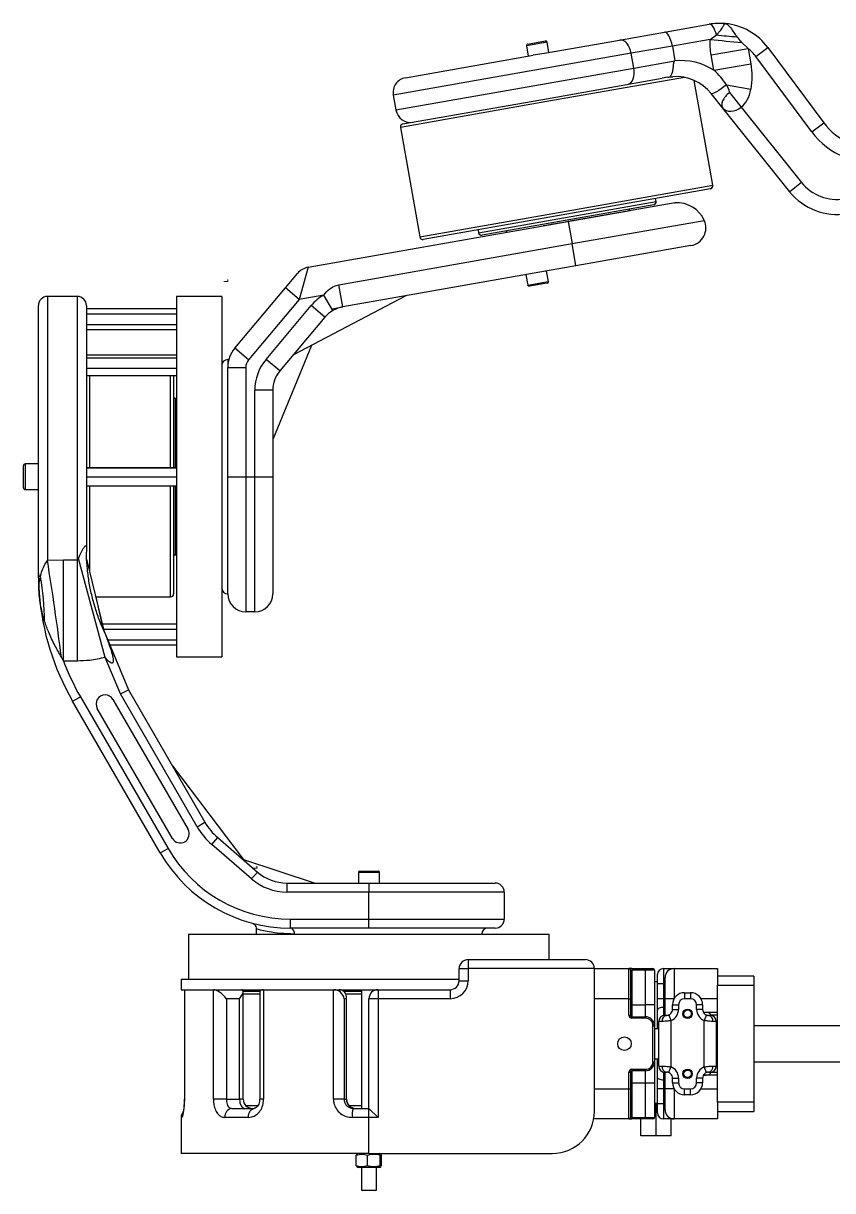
# Model space of a CAD drawing. Header units: millimetres. Extents: x -294 to 2792, y 5 to 1659.
# Drawn here: x 545.8 to 599.6, y 477.3 to 555 of the extents above; entities that cross this region are included whole.
import ezdxf

# ---------------------------------------------------------------- set-up
doc = ezdxf.new("R2010")
doc.units = ezdxf.units.MM
doc.header["$PDSIZE"] = -1
doc.layers.get('0').update_dxf_attribs({"lineweight": 18})

msp = doc.modelspace()

# ---------------------------------------------------------------- linework, layer by layer
at = {"color": 7, "linetype": 'Continuous', "lineweight": 25}
for p, q in [((588.421, 554.453), (591.399, 554.978)), ((585.437, 553.927), (588.421, 554.453)), ((591.463, 553.974), (591.876, 554.27)), ((580.614, 553.787), (579.235, 553.544)), ((579.235, 553.544), (579.357, 552.855)), ((579.316, 553.66), (580.498, 553.868)), ((580.44, 553.046), (585.437, 553.927)), ((580.736, 553.098), (580.614, 553.787)), ((588.945, 553.53), (586.21, 553.048)), ((591.463, 553.974), (588.945, 553.53)), ((588.945, 553.53), (589.118, 552.545)), ((591.532, 552.936), (593.984, 553.368)), ((593.571, 553.768), (593.984, 553.368)), ((593.984, 553.368), (594.165, 552.343)), ((594.503, 552.826), (595.306, 553.422)), ((595.306, 553.422), (599.021, 548.413)), ((586.21, 553.048), (570.372, 550.255)), ((571.183, 551.414), (579.679, 552.912)), ((580.414, 553.041), (579.679, 552.912)), ((586.384, 552.063), (586.21, 553.048)), ((591.712, 551.911), (591.532, 552.936)), ((598.218, 547.817), (594.503, 552.826)), ((570.546, 549.27), (586.384, 552.063)), ((586.384, 552.063), (589.118, 552.545)), ((591.712, 551.911), (594.165, 552.343)), ((580.567, 550.022), (588.269, 551.38)), ((589.757, 551.439), (580.602, 549.825)), ((588.656, 551.448), (588.269, 551.38)), ((588.661, 551.449), (588.669, 551.451)), ((588.669, 551.451), (588.854, 551.483)), ((588.669, 551.451), (588.669, 551.451)), ((588.854, 551.483), (588.974, 551.487)), ((591.637, 544.257), (590.406, 551.234)), ((570.372, 550.255), (570.546, 549.27)), ((592.299, 549.4), (591.527, 550.367)), ((592.54, 550.949), (594.165, 550.66)), ((592.748, 550.44), (593.531, 549.459)), ((580.602, 549.825), (570.852, 548.106)), ((571.015, 548.338), (580.567, 550.022)), ((596.753, 543.823), (592.299, 549.4)), ((593.531, 549.459), (597.534, 544.447)), ((570.852, 548.106), (572.137, 540.818)), ((598.218, 547.817), (599.021, 548.413)), ((581.887, 542.537), (591.637, 544.257)), ((591.474, 544.025), (581.922, 542.34)), ((597.534, 544.447), (596.753, 543.823)), ((587.865, 543.185), (587.831, 543.382)), ((572.137, 540.818), (581.887, 542.537)), ((576.048, 541.102), (587.865, 543.185)), ((587.703, 542.954), (576.279, 540.939)), ((580.349, 541.555), (586.145, 542.577)), ((589.123, 543.09), (582.011, 541.836)), ((586.046, 542.56), (586.127, 542.676)), ((586.147, 542.565), (586.145, 542.577)), ((581.922, 542.34), (572.369, 540.656)), ((582.011, 541.836), (582.269, 540.371)), ((582.269, 540.371), (591.07, 541.923)), ((564.712, 538.798), (580.349, 541.555)), ((576.013, 541.299), (576.048, 541.102)), ((577.855, 541.217), (577.971, 541.136)), ((566.754, 537.635), (582.269, 540.371)), ((582.529, 538.894), (582.269, 540.371)), ((590.186, 540.244), (582.529, 538.894)), ((564.712, 538.798), (564.12, 536.663)), ((582.529, 538.894), (567.014, 536.158)), ((563.201, 537.434), (564.001, 538.388)), ((579.196, 538.306), (579.318, 537.616)), ((579.318, 537.616), (580.686, 537.858)), ((580.696, 537.86), (580.575, 538.549)), ((580.686, 537.858), (580.696, 537.86)), ((559.826, 533.412), (563.201, 537.434)), ((564.12, 536.663), (563.201, 537.434)), ((567.014, 536.158), (566.754, 537.635)), ((580.615, 537.744), (579.434, 537.535)), ((546.758, 518.409), (546.758, 536.254)), ((549.358, 536.854), (547.358, 536.854)), ((547.358, 536.854), (547.358, 519.288)), ((549.358, 519.318), (549.358, 536.854)), ((549.958, 536.254), (549.958, 519.984)), ((558.958, 536.854), (555.958, 536.854)), ((555.958, 536.854), (555.958, 512.854)), ((558.958, 536.854), (558.958, 512.854)), ((564.12, 536.663), (560.745, 532.64)), ((571.221, 536.9), (563.726, 532.967)), ((565.744, 536.949), (564.12, 536.663)), ((566.35, 535.914), (565.744, 536.949)), ((549.958, 536.054), (555.958, 536.054)), ((549.958, 535.692), (555.958, 535.692)), ((561.907, 532.666), (564.91, 536.245)), ((565.829, 535.474), (562.826, 531.894)), ((565.829, 535.474), (564.91, 536.245)), ((566.297, 536.031), (567.014, 536.158)), ((549.958, 534.992), (555.958, 534.992)), ((549.958, 534.654), (555.958, 534.654)), ((560.745, 532.64), (559.826, 533.412)), ((564.928, 533.598), (562.358, 527.337)), ((549.958, 532.958), (555.958, 532.958)), ((549.958, 532.764), (555.958, 532.764)), ((559.424, 532.654), (559.358, 532.654)), ((559.358, 532.654), (559.358, 532.126)), ((562.826, 531.894), (561.907, 532.666)), ((549.958, 532.084), (555.958, 532.084)), ((549.958, 531.599), (555.958, 531.599)), ((550.158, 531.599), (550.158, 525.467)), ((555.558, 525.467), (555.558, 531.599)), ((555.758, 531.599), (555.758, 525.461)), ((559.358, 532.126), (560.558, 532.126)), ((559.358, 524.854), (559.358, 532.126)), ((560.558, 532.126), (560.558, 524.854)), ((555.958, 530.054), (555.858, 530.054)), ((555.858, 530.054), (555.858, 525.467)), ((561.158, 524.854), (561.158, 530.609)), ((562.358, 530.609), (561.158, 530.609)), ((562.358, 530.609), (562.358, 524.854)), ((545.758, 524.129), (545.758, 525.579)), ((546.758, 525.704), (545.883, 525.704)), ((545.883, 525.704), (545.883, 524.004)), ((549.958, 525.467), (555.958, 525.467)), ((549.958, 525.453), (555.958, 525.453)), ((549.958, 524.84), (555.958, 524.84)), ((559.358, 517.054), (559.358, 524.854)), ((559.358, 524.854), (560.558, 524.854)), ((560.558, 524.854), (561.158, 524.854)), ((560.558, 524.854), (560.558, 515.854)), ((561.158, 515.854), (561.158, 524.854)), ((561.158, 524.854), (562.358, 524.854)), ((562.358, 524.854), (562.358, 517.054)), ((545.883, 524.004), (546.758, 524.004)), ((549.958, 524.241), (555.958, 524.241)), ((550.158, 524.241), (550.158, 518.548)), ((555.558, 516.854), (555.558, 524.241)), ((555.758, 524.247), (555.758, 517.054)), ((555.858, 524.241), (555.858, 519.654)), ((549.958, 519.984), (549.958, 519.828)), ((547.358, 519.288), (548.428, 519.318)), ((548.428, 519.318), (549.358, 519.318)), ((548.428, 512.582), (548.428, 519.318)), ((549.358, 512.582), (549.358, 519.318)), ((551.203, 512.828), (549.431, 519.408)), ((549.958, 519.374), (549.958, 519.737)), ((549.958, 519.374), (551.112, 514.605)), ((555.858, 519.654), (555.958, 519.654)), ((546.805, 517.198), (546.758, 518.409)), ((550.568, 516.854), (555.558, 516.854)), ((551.012, 515.054), (550.61, 516.854)), ((561.158, 515.854), (560.558, 515.854)), ((551.112, 514.605), (550.921, 515.064)), ((550.951, 514.991), (552.758, 510.658)), ((551.004, 515.054), (555.958, 515.054)), ((551.088, 514.704), (555.958, 514.704)), ((551.363, 514.004), (555.958, 514.004)), ((551.509, 513.654), (555.958, 513.654)), ((548.428, 512.582), (548.286, 512.849)), ((549.358, 512.582), (548.428, 512.582)), ((552.219, 510.391), (551.203, 512.828)), ((555.958, 512.854), (558.958, 512.854)), ((552.219, 510.391), (552.758, 510.658)), ((552.758, 510.658), (557.844, 501.849)), ((549.036, 509.909), (549.555, 510.209)), ((554.871, 499.802), (549.036, 509.909)), ((549.555, 510.209), (555.391, 500.102)), ((551.716, 510.032), (556.716, 501.371)), ((557.324, 501.549), (552.219, 510.391)), ((555.677, 500.771), (550.677, 509.432)), ((555.681, 505.596), (560.448, 499.302)), ((557.324, 501.549), (557.844, 501.849)), ((558.297, 500.371), (558.689, 500.825)), ((558.689, 500.825), (561.335, 498.534)), ((554.871, 499.802), (555.391, 500.102)), ((560.942, 498.08), (558.297, 500.371)), ((560.404, 499.36), (565.181, 497.802)), ((560.942, 498.08), (561.335, 498.534)), ((568.058, 498.502), (568.058, 497.802)), ((569.458, 498.502), (568.058, 498.502)), ((568.158, 498.602), (569.358, 498.602)), ((569.458, 497.802), (569.458, 498.502)), ((563.299, 497.802), (568.758, 497.802)), ((563.299, 497.802), (563.299, 497.202)), ((568.758, 497.802), (577.158, 497.802)), ((568.758, 497.802), (568.758, 497.202)), ((568.758, 497.202), (563.299, 497.202)), ((568.758, 495.402), (568.758, 497.202)), ((577.758, 497.202), (568.758, 497.202)), ((577.758, 497.202), (577.758, 495.402)), ((563.531, 495.402), (568.758, 495.402)), ((563.531, 494.802), (563.531, 495.402)), ((568.758, 495.402), (577.758, 495.402)), ((568.758, 494.802), (568.758, 495.402)), ((556.758, 494.402), (556.758, 491.402)), ((556.758, 494.402), (568.758, 494.402)), ((561.258, 494.749), (561.258, 494.402)), ((568.758, 494.802), (563.531, 494.802)), ((577.158, 494.802), (568.758, 494.802)), ((568.758, 494.402), (580.758, 494.402)), ((580.758, 492.702), (580.758, 494.402)), ((574.758, 492.102), (575.358, 492.102)), ((574.758, 491.302), (574.758, 492.102)), ((575.358, 492.702), (583.158, 492.702)), ((575.358, 492.702), (575.358, 492.102)), ((575.358, 492.102), (575.358, 491.302)), ((583.758, 492.102), (575.358, 492.102)), ((583.758, 492.102), (586.058, 492.102)), ((583.758, 482.602), (583.758, 492.102)), ((586.058, 490.102), (586.058, 492.102)), ((586.258, 492.102), (586.058, 492.102)), ((586.158, 492.002), (586.158, 490.102)), ((586.158, 492.002), (586.258, 492.002)), ((586.258, 492.102), (586.258, 492.002)), ((586.258, 492.102), (587.158, 492.102)), ((586.258, 492.002), (586.258, 489.702)), ((587.158, 492.002), (586.258, 492.002)), ((587.158, 492.102), (587.158, 492.002)), ((587.158, 492.102), (587.658, 492.102)), ((587.158, 489.702), (587.158, 492.002)), ((587.758, 492.002), (587.158, 492.002)), ((587.758, 492.002), (587.758, 489.702)), ((588.358, 492.102), (588.358, 491.102)), ((588.358, 492.102), (589.058, 492.102)), ((589.058, 492.102), (589.058, 490.102)), ((589.058, 492.102), (591.958, 492.102)), ((591.958, 492.102), (591.958, 491.602)), ((556.258, 491.402), (556.258, 490.702)), ((556.258, 491.402), (559.919, 491.402)), ((559.919, 491.402), (574.758, 491.402)), ((574.758, 491.302), (575.358, 491.302)), ((587.958, 491.222), (587.758, 491.222)), ((587.958, 491.102), (587.958, 491.702)), ((588.458, 490.102), (588.458, 491.502)), ((594.358, 491.602), (591.958, 491.602)), ((591.958, 491.602), (591.958, 491.002)), ((594.358, 491.602), (594.358, 491.002)), ((556.258, 490.702), (559.919, 490.702)), ((556.472, 490.696), (556.472, 483.402)), ((556.483, 490.702), (556.483, 483.402)), ((556.483, 490.702), (558.408, 490.702)), ((558.408, 483.402), (558.408, 490.702)), ((559.919, 490.702), (572.584, 490.702)), ((560.384, 490.602), (561.519, 490.602)), ((560.385, 483.402), (560.385, 490.581)), ((561.485, 490.402), (560.385, 490.402)), ((561.485, 490.463), (561.485, 483.402)), ((561.748, 490.702), (561.748, 483.402)), ((561.748, 490.702), (566.396, 490.702)), ((566.396, 483.402), (566.396, 490.702)), ((567.061, 490.602), (568.258, 490.602)), ((568.258, 490.402), (567.219, 490.402)), ((568.258, 490.702), (568.258, 482.802)), ((569.258, 490.693), (569.258, 490.702)), ((569.358, 490.702), (569.358, 490.102)), ((572.584, 490.702), (574.158, 490.702)), ((574.158, 490.702), (574.158, 490.102)), ((588.358, 491.102), (587.958, 491.102)), ((587.958, 490.102), (587.958, 491.102)), ((588.358, 491.102), (588.358, 490.102)), ((588.458, 491.102), (588.358, 491.102)), ((589.758, 490.502), (590.158, 490.502)), ((589.758, 490.502), (589.758, 490.102)), ((590.158, 490.502), (590.158, 490.102)), ((591.958, 483.202), (591.958, 491.002)), ((591.958, 491.002), (594.358, 491.002)), ((594.358, 491.002), (594.358, 483.202)), ((559.266, 490.102), (559.266, 483.402)), ((560.146, 490.102), (559.266, 490.102)), ((560.146, 483.402), (560.146, 490.102)), ((567.104, 490.102), (567.104, 483.402)), ((567.257, 490.102), (567.104, 490.102)), ((567.257, 483.402), (567.257, 490.102)), ((567.263, 483.402), (567.263, 490.185)), ((568.758, 482.802), (568.758, 490.102)), ((569.358, 490.102), (568.758, 490.102)), ((574.158, 490.102), (569.358, 490.102)), ((569.358, 490.102), (569.358, 482.202)), ((586.058, 490.102), (583.758, 490.102)), ((586.058, 490.102), (586.158, 490.102)), ((586.058, 489.002), (586.058, 490.102)), ((586.158, 490.102), (586.158, 489.002)), ((586.158, 489.702), (586.258, 489.702)), ((586.258, 489.702), (586.258, 488.902)), ((586.258, 489.702), (587.158, 489.702)), ((587.158, 488.902), (587.158, 489.702)), ((587.758, 489.702), (587.158, 489.702)), ((587.758, 489.702), (587.758, 488.302)), ((588.358, 490.102), (587.958, 490.102)), ((587.958, 489.341), (587.958, 490.102)), ((588.358, 490.102), (588.358, 489.52)), ((588.458, 490.102), (588.358, 490.102)), ((589.058, 490.102), (588.458, 490.102)), ((588.458, 488.992), (588.458, 490.102)), ((588.958, 489.392), (588.958, 489.702)), ((588.958, 489.702), (589.358, 489.702)), ((589.058, 490.102), (589.058, 490.089)), ((589.065, 490.102), (589.058, 490.102)), ((589.358, 489.702), (589.358, 489.392)), ((590.158, 490.102), (589.758, 490.102)), ((590.558, 489.392), (590.558, 489.702)), ((590.958, 489.702), (590.558, 489.702)), ((591.958, 490.102), (590.851, 490.102)), ((590.958, 489.702), (590.958, 489.392)), ((591.958, 489.202), (591.958, 490.102)), ((586.058, 489.002), (586.158, 489.002)), ((586.258, 488.802), (586.258, 488.902)), ((586.258, 488.902), (587.158, 488.902)), ((587.158, 488.802), (587.158, 488.902)), ((587.958, 488.102), (587.958, 489.341)), ((588.458, 489.52), (588.358, 489.52)), ((588.358, 489.52), (588.358, 488.981)), ((588.558, 488.992), (588.448, 488.992)), ((588.703, 489.019), (588.848, 488.646)), ((588.958, 489.392), (589.358, 489.392)), ((590.958, 489.392), (590.558, 489.392)), ((591.006, 489.202), (591.958, 489.202)), ((591.213, 489.019), (591.068, 488.646)), ((591.468, 488.992), (591.358, 488.992)), ((591.458, 489.102), (591.458, 488.992)), ((591.958, 489.002), (591.458, 489.002)), ((587.158, 488.802), (586.258, 488.802)), ((587.658, 485.902), (587.658, 488.302)), ((587.658, 488.302), (587.758, 488.302)), ((587.758, 488.302), (587.758, 485.902)), ((588.048, 488.102), (587.758, 488.102)), ((588.048, 485.612), (588.048, 488.592)), ((588.268, 488.592), (588.048, 488.592)), ((588.848, 488.646), (588.848, 485.557)), ((591.068, 485.557), (591.068, 488.646)), ((591.868, 488.592), (591.648, 488.592)), ((591.868, 488.592), (591.868, 485.612)), ((607.358, 488.302), (594.358, 488.302)), ((587.658, 485.902), (587.758, 485.902)), ((587.758, 486.102), (588.048, 486.102)), ((587.758, 485.902), (587.758, 484.502)), ((587.958, 484.862), (587.958, 486.102)), ((594.358, 485.902), (607.358, 485.902)), ((586.058, 484.102), (586.058, 485.202)), ((586.058, 485.202), (586.158, 485.202)), ((586.158, 485.202), (586.158, 484.102)), ((586.258, 485.402), (587.158, 485.402)), ((586.258, 485.402), (586.258, 485.302)), ((587.158, 485.302), (586.258, 485.302)), ((586.258, 485.302), (586.258, 484.502)), ((587.158, 485.402), (587.158, 485.302)), ((587.158, 484.502), (587.158, 485.302)), ((588.048, 485.612), (588.268, 485.612)), ((588.358, 485.222), (588.358, 484.683)), ((588.448, 485.212), (588.558, 485.212)), ((588.458, 484.102), (588.458, 485.212)), ((588.703, 485.184), (588.848, 485.557)), ((591.958, 485.002), (591.006, 485.002)), ((591.213, 485.184), (591.068, 485.557)), ((591.358, 485.212), (591.468, 485.212)), ((591.458, 485.212), (591.458, 485.102)), ((591.458, 485.202), (591.958, 485.202)), ((591.648, 485.612), (591.868, 485.612)), ((591.958, 484.102), (591.958, 485.002)), ((586.158, 484.502), (586.258, 484.502)), ((586.258, 484.502), (587.158, 484.502)), ((586.258, 484.502), (586.258, 482.202)), ((587.158, 484.502), (587.758, 484.502)), ((587.158, 482.202), (587.158, 484.502)), ((587.758, 484.502), (587.758, 482.202)), ((587.958, 484.102), (587.958, 484.862)), ((588.358, 484.683), (588.358, 484.102)), ((588.458, 484.683), (588.358, 484.683)), ((588.958, 484.812), (589.358, 484.812)), ((588.958, 484.502), (588.958, 484.812)), ((588.958, 484.502), (589.358, 484.502)), ((589.358, 484.812), (589.358, 484.502)), ((590.558, 484.502), (590.558, 484.812)), ((590.958, 484.812), (590.558, 484.812)), ((590.958, 484.502), (590.558, 484.502)), ((590.958, 484.812), (590.958, 484.502)), ((583.758, 484.102), (586.058, 484.102)), ((586.058, 484.102), (586.158, 484.102)), ((586.058, 482.102), (586.058, 484.102)), ((586.158, 484.102), (586.158, 482.202)), ((588.358, 484.102), (587.958, 484.102)), ((587.958, 483.102), (587.958, 484.102)), ((588.358, 484.102), (588.358, 483.102)), ((588.458, 484.102), (588.358, 484.102)), ((588.458, 482.702), (588.458, 484.102)), ((589.058, 484.102), (588.458, 484.102)), ((589.058, 484.114), (589.058, 484.102)), ((589.058, 484.102), (589.058, 482.102)), ((589.058, 484.102), (589.065, 484.102)), ((589.758, 484.102), (590.158, 484.102)), ((589.758, 483.702), (589.758, 484.102)), ((590.158, 483.702), (589.758, 483.702)), ((590.158, 483.702), (590.158, 484.102)), ((590.851, 484.102), (591.958, 484.102)), ((556.483, 483.402), (556.472, 483.402)), ((559.266, 483.402), (558.408, 483.402)), ((559.266, 483.402), (560.146, 483.402)), ((559.627, 482.802), (561.126, 482.802)), ((560.385, 483.402), (560.146, 483.402)), ((560.538, 483.002), (561.35, 483.002)), ((561.748, 483.402), (561.485, 483.402)), ((567.104, 483.402), (566.396, 483.402)), ((567.104, 483.402), (567.257, 483.402)), ((567.263, 483.402), (567.257, 483.402)), ((567.416, 483.002), (568.258, 483.002)), ((567.698, 482.802), (568.758, 482.802)), ((569.358, 482.202), (568.758, 482.802)), ((568.758, 482.202), (568.758, 482.802)), ((587.858, 480.982), (587.858, 483.147)), ((588.358, 483.102), (587.958, 483.102)), ((587.958, 482.502), (587.958, 483.102)), ((588.358, 483.102), (588.358, 482.102)), ((588.358, 483.102), (588.458, 483.102)), ((594.358, 483.202), (591.958, 483.202)), ((591.958, 483.202), (591.958, 482.602)), ((594.358, 483.202), (594.358, 482.602)), ((556.258, 482.202), (556.258, 479.802)), ((556.308, 482.202), (556.258, 482.202)), ((560.741, 482.202), (559.167, 482.202)), ((568.758, 482.202), (567.645, 482.202)), ((568.758, 479.802), (568.758, 482.202)), ((569.358, 482.202), (568.758, 482.202)), ((586.058, 482.102), (583.758, 482.102)), ((586.058, 482.102), (586.258, 482.102)), ((586.158, 482.202), (586.258, 482.202)), ((586.258, 482.102), (586.258, 482.202)), ((586.258, 482.202), (587.158, 482.202)), ((587.158, 482.102), (586.258, 482.102)), ((586.858, 480.982), (586.858, 482.102)), ((587.158, 482.202), (587.758, 482.202)), ((587.158, 482.102), (587.158, 482.202)), ((587.658, 482.102), (587.158, 482.102)), ((589.058, 482.102), (588.358, 482.102)), ((588.858, 480.982), (588.858, 482.102)), ((591.958, 482.102), (589.058, 482.102)), ((591.958, 482.602), (591.958, 482.102)), ((591.958, 482.602), (594.358, 482.602)), ((587.858, 480.982), (586.858, 480.982)), ((588.858, 480.982), (587.858, 480.982)), ((568.758, 479.802), (556.258, 479.802)), ((567.954, 479.75), (567.915, 479.687)), ((567.915, 478.976), (567.915, 479.687)), ((568.033, 479.802), (567.951, 479.754)), ((568.664, 478.976), (568.664, 479.687)), ((568.758, 479.802), (580.958, 479.802)), ((569.565, 479.754), (569.483, 479.802)), ((569.507, 478.976), (569.507, 479.687)), ((569.601, 478.976), (569.601, 479.687)), ((567.915, 478.976), (567.954, 478.922)), ((567.948, 478.911), (568.033, 478.862)), ((569.483, 478.862), (568.033, 478.862)), ((568.258, 478.862), (568.258, 477.362)), ((569.258, 477.362), (569.258, 478.862)), ((569.483, 478.862), (569.568, 478.911)), ((568.258, 477.362), (568.298, 477.322)), ((568.258, 477.362), (569.258, 477.362)), ((569.218, 477.322), (568.298, 477.322)), ((569.218, 477.322), (569.258, 477.362))]:
    msp.add_line(p, q, dxfattribs=at)
at = {"color": 7, "linetype": 'Continuous'}
for p, q in [((559.358, 537.854), (559.102, 537.854)), ((559.358, 537.854), (559.358, 537.982)), ((561.296, 498.802), (561.04, 498.802)), ((561.296, 498.802), (561.296, 498.93))]:
    msp.add_line(p, q, dxfattribs=at)
at = {"color": 7, "linetype": 'Continuous', "lineweight": 25}
for points in [[(591.876, 554.27), (591.831, 554.425), (591.778, 554.568), (591.719, 554.694), (591.656, 554.801), (591.591, 554.885), (591.525, 554.943), (591.46, 554.975), (591.399, 554.978)], [(588.945, 553.53), (588.904, 553.721), (588.851, 553.902), (588.789, 554.067), (588.719, 554.208), (588.644, 554.321), (588.568, 554.402), (588.492, 554.446), (588.421, 554.453)], [(586.21, 553.048), (586.164, 553.238), (586.098, 553.417), (586.012, 553.577), (585.912, 553.713), (585.799, 553.82), (585.68, 553.892), (585.557, 553.929), (585.437, 553.927)], [(585.958, 550.972), (586.072, 551.012), (586.174, 551.088), (586.262, 551.197), (586.331, 551.336), (586.379, 551.498), (586.404, 551.678), (586.406, 551.869), (586.384, 552.063)], [(589.094, 552.532), (589.11, 552.541), (589.118, 552.545)], [(592.54, 550.949), (592.373, 550.814), (592.203, 550.686), (592.038, 550.573), (591.885, 550.479), (591.752, 550.409), (591.645, 550.365), (591.569, 550.351), (591.527, 550.367)], [(589.079, 543.082), (589.082, 543.083), (589.123, 543.09)], [(563.796, 494.402), (563.791, 494.48), (563.776, 494.555), (563.751, 494.624), (563.719, 494.684), (563.678, 494.734), (563.633, 494.771), (563.583, 494.794), (563.531, 494.802)], [(588.358, 489.52), (588.28, 489.517), (588.205, 489.507), (588.136, 489.49), (588.075, 489.468), (588.025, 489.441), (587.988, 489.41), (587.966, 489.376), (587.958, 489.341)], [(588.358, 484.683), (588.28, 484.686), (588.205, 484.697), (588.136, 484.713), (588.075, 484.735), (588.025, 484.762), (587.988, 484.793), (587.966, 484.827), (587.958, 484.862)], [(560.146, 483.402), (560.153, 483.285), (560.173, 483.172), (560.207, 483.068), (560.252, 482.977), (560.306, 482.903), (560.369, 482.847), (560.437, 482.813), (560.507, 482.802)], [(560.741, 482.202), (560.749, 482.319), (560.771, 482.431), (560.806, 482.535), (560.854, 482.626), (560.912, 482.7), (560.979, 482.756), (561.051, 482.79), (561.126, 482.802)]]:
    msp.add_lwpolyline(points, dxfattribs=at)
for centre, radius in [((589.958, 489.102), 0.31), ((589.958, 489.102), 0.25), ((585.758, 487.102), 0.45), ((589.958, 485.102), 0.31), ((589.958, 485.102), 0.25)]:
    msp.add_circle(centre, radius, dxfattribs=at)
for centre, radius, start, end in [((592.094, 551.039), 4, 84.62982, 100), ((592.094, 551.039), 4, 36.56505, 84.62982), ((594.541, 576.241), 22.132, 263.08579, 266.63586), ((579.334, 553.562), 0.1, 100, 190), ((580.516, 553.77), 0.1, 10, 100), ((599.233, 622.706), 69.17, 263.55039, 265.30435), ((592.094, 551.039), 3, 36.56505, 50.93211), ((589.533, 548.557), 4, 56.98219, 96.29569), ((571.357, 550.429), 1, 100, 190), ((589.182, 548.495), 3, 38.61046, 93.98543), ((571.53, 549.444), 1, 190, 280), ((571.049, 548.141), 0.2, 100, 190), ((602.234, 550.796), 4, 216.56505, 280), ((602.234, 550.796), 5, 216.56505, 280), ((591.44, 544.222), 0.2, 280, 10), ((599.878, 546.319), 3, 218.61046, 280), ((599.878, 546.319), 4, 218.61046, 280), ((587.668, 543.151), 0.2, 280, 10), ((589.249, 541.094), 2, 24.47751, 93.62063), ((589.978, 541.425), 1.2, 280, 24.47751), ((576.245, 541.136), 0.2, 190, 280), ((572.334, 540.853), 0.2, 190, 280), ((564.92, 537.616), 1.2, 100, 140), ((580.598, 537.842), 0.1, 280, 10), ((579.416, 537.634), 0.1, 190, 280), ((547.358, 536.254), 0.6, 90, 180), ((549.358, 536.254), 0.6, 0, 90), ((567.361, 534.188), 3.2, 120.36413, 140), ((567.361, 534.188), 2, 120.36413, 140), ((561.358, 532.126), 2, 140, 180), ((559.358, 532.254), 0.4, 90, 180), ((561.358, 532.126), 0.8, 140, 180), ((564.358, 530.609), 3.2, 140, 180), ((564.358, 530.609), 2, 140, 180), ((555.858, 530.154), 0.1, 180, 270), ((545.883, 525.579), 0.125, 90, 180), ((545.883, 524.129), 0.125, 180, 270), ((351.176, 487.72), 198.706, 7.2652, 9.14103), ((555.858, 519.554), 0.1, 90, 180), ((547.028, 518.43), 0.271, 184.40345, 239.70401), ((563.758, 518.409), 17, 181.07773, 184.41431), ((530.916, 515.183), 16.257, 0.16886, 10.67858), ((563.758, 518.409), 17, 184.41431, 210), ((555.558, 517.054), 0.2, 270, 0), ((559.358, 517.454), 0.4, 180, 270), ((560.558, 517.054), 1.2, 180, 270), ((561.158, 517.054), 1.2, 270, 0), ((563.758, 518.409), 16.4, 200.81234, 210), ((551.196, 509.732), 0.6, 30, 210), ((556.196, 501.071), 0.6, 210, 30), ((561.308, 503.849), 4.6, 210, 229.10661), ((561.308, 503.849), 4, 210, 229.10661), ((563.531, 504.802), 10, 210, 270), ((563.531, 504.802), 9.4, 210, 270), ((563.299, 500.802), 3, 229.10661, 270), ((568.158, 498.502), 0.1, 90, 180), ((569.358, 498.502), 0.1, 0, 90), ((563.299, 500.802), 3.6, 229.10661, 270), ((577.158, 497.202), 0.6, 0, 90), ((577.158, 495.402), 0.6, 270, 0), ((576.658, 494.402), 0.4, 90, 180), ((575.358, 492.102), 0.6, 90, 180), ((583.158, 492.102), 0.6, 0, 90), ((586.058, 492.002), 0.1, 0, 90), ((587.658, 492.002), 0.1, 0, 90), ((588.358, 491.702), 0.4, 90, 180), ((589.058, 491.502), 0.6, 90, 180), ((574.158, 491.302), 1.2, 270, 0), ((574.158, 491.302), 0.6, 270, 0), ((569.358, 490.102), 0.6, 90, 180), ((589.758, 489.702), 0.8, 90, 180), ((590.158, 489.702), 0.8, 0, 90), ((589.758, 489.702), 0.4, 90, 180), ((590.158, 489.702), 0.4, 0, 90), ((586.258, 489.002), 0.2, 180, 270), ((586.258, 489.002), 0.1, 180, 270), ((587.158, 488.302), 0.6, 0, 90), ((588.448, 488.592), 0.4, 90, 180), ((588.623, 488.639), 0.359, 100.51374, 187.60204), ((588.558, 489.392), 0.4, 291.25381, 316.46885), ((588.558, 489.392), 0.8, 291.25381, 0), ((588.558, 489.392), 0.4, 316.46885, 0), ((591.358, 489.392), 0.8, 180, 248.74619), ((591.358, 489.392), 0.4, 180, 223.53115), ((591.358, 489.392), 0.4, 223.53115, 248.74619), ((591.293, 488.639), 0.359, 352.39796, 79.48626), ((591.468, 488.592), 0.4, 0, 90), ((587.158, 488.302), 0.5, 0, 90), ((587.158, 485.902), 0.5, 270, 0), ((587.158, 485.902), 0.6, 270, 0), ((586.258, 485.202), 0.2, 90, 180), ((586.258, 485.202), 0.1, 90, 180), ((588.448, 485.612), 0.4, 180, 270), ((588.623, 485.564), 0.359, 172.39796, 259.48626), ((588.558, 484.812), 0.4, 43.53115, 68.74619), ((588.558, 484.812), 0.8, 0, 68.74619), ((588.558, 484.812), 0.4, 0, 43.53115), ((591.358, 484.812), 0.8, 111.25381, 180), ((591.358, 484.812), 0.4, 136.46885, 180), ((591.358, 484.812), 0.4, 111.25381, 136.46885), ((591.293, 485.564), 0.359, 280.51374, 7.60204), ((591.468, 485.612), 0.4, 270, 0), ((589.758, 484.502), 0.8, 180, 270), ((589.758, 484.502), 0.4, 180, 270), ((590.158, 484.502), 0.4, 270, 0), ((590.158, 484.502), 0.8, 270, 0), ((559.708, 482.263), 0.544, 98.4953, 186.50837), ((560.985, 483.402), 0.6, 180, 270), ((567.854, 483.399), 0.597, 179.72121, 269.71847), ((567.863, 483.402), 0.6, 180, 270), ((569.369, 482.35), 1.731, 164.88783, 184.93275), ((589.058, 482.702), 0.6, 180, 270), ((556.858, 482.202), 0.6, 139.3879, 180), ((556.909, 482.202), 0.602, 151.42972, 180.0066), ((580.958, 482.602), 2.8, 270, 360), ((586.058, 482.202), 0.1, 270, 360), ((587.658, 482.202), 0.1, 270, 360), ((588.358, 482.502), 0.4, 180, 270)]:
    msp.add_arc(centre, radius, start, end, dxfattribs=at)
for centre, major_axis, ratio, start_param, end_param in [((593.08, 550.024), (0.781, 0.624), 0.532168, 1.570796, 3.141593), ((565.695, 584.315), (-27.052, 33.875), 0.023067, 3.141593, 3.297777), ((565.695, 584.315), (27.836, -34.856), 0.179344, 0, 0.156185), ((593.08, 550.024), (0.781, 0.624), 0.723238, 3.141593, 4.712389), ((557.072, 490.102), (-0.599, 0.599), 0.069927, 6.213372, 6.352998), ((558.905, 490.102), (-0.569, 0.569), 0.334595, 4.389503, 5.960299), ((559.785, 490.102), (0.569, 0.569), 0.334595, 5.035275, 6.550487), ((562.085, 490.102), (-0.537, 0.537), 0.498582, 5.820673, 6.745698), ((566.51, 490.102), (0.453, -0.453), 0.869287, 0.855211, 2.426008), ((566.663, 490.102), (0.453, 0.453), 0.869287, 5.427974, 6.943186), ((590.858, 489.102), (0.6, 0), 0.166667, 0, 1.318577), ((590.858, 485.102), (0.6, 0), 0.166667, 4.964608, 6.283185), ((585.858, 487.102), (7.136, 0), 0.57735, 4.981893, 4.996461), ((589.858, 487.102), (7.136, 0), 0.57735, 4.428317, 4.442885)]:
    msp.add_ellipse(centre, major_axis=major_axis, ratio=ratio, start_param=start_param, end_param=end_param, dxfattribs=at)
for points, knots in [([(591.876, 554.27), (591.936, 554.329), (592.089, 554.481), (592.257, 554.724), (592.377, 554.931), (592.433, 555.01), (592.459, 555.022), (592.467, 555.021), (592.468, 555.021)], [0, 0, 0, 0, 0.1658403, 0.4274523, 0.6474099, 0.8766804, 0.9527849, 0.9689805, 0.9689805, 0.9689805, 0.9689805]), ([(592.468, 555.021), (592.472, 555.021), (592.496, 555.018), (592.578, 554.997), (592.709, 554.9), (592.884, 554.667), (593.055, 554.396), (593.19, 554.216), (593.242, 554.147)], [0, 0, 0, 0, 0.020549, 0.116502, 0.404923, 0.67955, 1.000676, 1.199032, 1.199032, 1.199032, 1.199032]), ([(593.242, 554.147), (593.332, 554.039), (593.44, 553.912), (593.553, 553.788), (593.571, 553.768)], [0, 0, 0, 0, 0.4225787, 0.5015143, 0.5015143, 0.5015143, 0.5015143]), ([(591.532, 552.936), (591.504, 553.107), (591.448, 553.451), (591.458, 553.799), (591.463, 553.974)], [0, 0, 0, 0, 0.518563, 1.045375, 1.045375, 1.045375, 1.045375]), ([(588.669, 551.451), (588.671, 551.451), (588.678, 551.452), (588.697, 551.456), (588.749, 551.468), (588.832, 551.515), (588.927, 551.657), (588.995, 551.91), (589.018, 552.155), (589.029, 552.326), (589.038, 552.411), (589.049, 552.471), (589.068, 552.51), (589.083, 552.526), (589.092, 552.531), (589.094, 552.532)], [0, 0, 0, 0, 0.005163, 0.015664, 0.055234, 0.21271, 0.474493, 0.737033, 1.000333, 1.08394, 1.141765, 1.201451, 1.225537, 1.245394, 1.25198, 1.25198, 1.25198, 1.25198]), ([(592.54, 550.949), (592.42, 551.123), (592.176, 551.475), (591.868, 551.764), (591.712, 551.911)], [0, 0, 0, 0, 0.631227, 1.275443, 1.275443, 1.275443, 1.275443]), ([(594.165, 552.343), (594.202, 552.067), (594.277, 551.506), (594.203, 550.945), (594.165, 550.66)], [0, 0, 0, 0, 0.835791, 1.697956, 1.697956, 1.697956, 1.697956]), ([(588.656, 551.448), (588.657, 551.448), (588.66, 551.449), (588.664, 551.45), (588.667, 551.45), (588.669, 551.45), (588.669, 551.451)], [0, 0, 0, 0, 0.00491886, 0.00909449, 0.0132696, 0.01350555, 0.01350555, 0.01350555, 0.01350555]), ([(582.011, 541.836), (581.733, 541.788), (581.172, 541.693), (580.625, 541.602), (580.349, 541.555)], [0, 0, 0, 0, 0.835388, 1.685277, 1.685277, 1.685277, 1.685277]), ([(565.744, 536.949), (565.873, 537.099), (566.105, 537.368), (566.479, 537.573), (566.692, 537.621), (566.754, 537.635)], [0, 0, 0, 0, 0.598462, 1.071083, 1.261274, 1.261274, 1.261274, 1.261274]), ([(567.014, 536.158), (566.9, 536.132), (566.668, 536.081), (566.457, 535.97), (566.35, 535.914)], [0, 0, 0, 0, 0.3509809, 0.7133925, 0.7133925, 0.7133925, 0.7133925]), ([(549.431, 519.408), (549.461, 519.481), (549.539, 519.672), (549.661, 519.929), (549.776, 520.134), (549.839, 520.218), (549.873, 520.251), (549.899, 520.263), (549.922, 520.257), (549.948, 520.21), (549.957, 520.108), (549.958, 520.018), (549.958, 519.984)], [0, 0, 0, 0, 0.21083, 0.545707, 0.713899, 0.778381, 0.822989, 0.867836, 0.908868, 0.981095, 1.173433, 1.290532, 1.290532, 1.290532, 1.290532]), ([(546.892, 518.196), (546.926, 518.335), (546.993, 518.601), (547.152, 518.965), (547.299, 519.195), (547.358, 519.288)], [0, 0, 0, 0, 0.471128, 0.904076, 1.197861, 1.197861, 1.197861, 1.197861]), ([(549.358, 519.318), (549.361, 519.318), (549.369, 519.319), (549.383, 519.327), (549.409, 519.355), (549.421, 519.385), (549.431, 519.408)], [0, 0, 0, 0, 0.0098999, 0.0227305, 0.0465425, 0.1223201, 0.1223201, 0.1223201, 0.1223201]), ([(550.953, 514.999), (550.933, 515.043), (550.791, 515.36), (550.577, 515.985), (550.322, 516.868), (550.133, 517.773), (550.013, 518.687), (549.957, 519.373), (549.961, 519.753), (549.962, 519.828)], [0, 0, 0, 0, 0.14871, 1.063474, 1.986252, 2.911619, 3.829989, 4.740264, 4.965627, 4.965627, 4.965627, 4.965627]), ([(546.808, 517.101), (546.808, 517.105), (546.798, 517.232), (546.791, 517.45), (546.806, 517.809), (546.859, 518.049), (546.892, 518.196)], [0, 0, 0, 0, 0.012355, 0.395912, 0.672017, 1.105253, 1.105253, 1.105253, 1.105253]), ([(547.173, 515.231), (547.094, 515.504), (546.961, 515.96), (546.872, 516.505), (546.83, 516.85), (546.815, 517.011), (546.809, 517.095), (546.808, 517.101)], [0, 0, 0, 0, 0.849873, 1.424984, 1.658157, 1.891503, 1.910392, 1.910392, 1.910392, 1.910392]), ([(548.286, 512.849), (548.14, 513.106), (547.833, 513.644), (547.452, 514.439), (547.259, 514.986), (547.173, 515.231)], [0, 0, 0, 0, 0.881876, 1.851036, 2.636418, 2.636418, 2.636418, 2.636418]), ([(550.951, 514.991), (551.029, 514.804), (551.204, 514.38), (551.459, 513.712), (551.635, 513.187), (551.708, 512.869), (551.73, 512.749), (551.742, 512.639), (551.738, 512.545), (551.723, 512.492), (551.704, 512.464), (551.68, 512.448), (551.65, 512.443), (551.605, 512.452), (551.497, 512.51), (551.36, 512.643), (551.254, 512.768), (551.203, 512.828)], [0, 0, 0, 0, 0.599575, 1.361468, 2.12678, 2.25341, 2.347697, 2.499087, 2.595405, 2.641299, 2.678604, 2.707481, 2.736377, 2.776731, 2.850985, 3.100157, 3.333297, 3.333297, 3.333297, 3.333297]), ([(551.203, 512.828), (550.856, 512.748), (550.248, 512.608), (549.625, 512.59), (549.358, 512.582)], [0, 0, 0, 0, 1.069518, 1.870713, 1.870713, 1.870713, 1.870713]), ([(561.034, 495.109), (561.046, 495.103), (561.081, 495.086), (561.136, 495.042), (561.206, 494.959), (561.256, 494.855), (561.253, 494.776), (561.252, 494.749)], [0, 0, 0, 0, 0.0401918, 0.1173373, 0.2132384, 0.3708506, 0.452269, 0.452269, 0.452269, 0.452269]), ([(563.796, 494.402), (563.474, 494.412), (562.819, 494.434), (562.109, 494.55), (561.608, 494.657), (561.31, 494.736), (561.279, 494.745), (561.264, 494.749)], [0, 0, 0, 0, 0.543736, 1.107415, 1.594809, 2.095488, 2.565596, 2.565596, 2.565596, 2.565596]), ([(588.558, 488.992), (588.573, 488.992), (588.595, 488.992), (588.636, 488.999), (588.669, 489.007), (588.69, 489.014), (588.703, 489.019)], [0, 0, 0, 0, 0.0665911, 0.0995467, 0.1198201, 0.148534, 0.148534, 0.148534, 0.148534]), ([(591.213, 489.019), (591.225, 489.014), (591.246, 489.007), (591.282, 488.998), (591.308, 488.994), (591.336, 488.992), (591.349, 488.992), (591.358, 488.992)], [0, 0, 0, 0, 0.0278367, 0.0476956, 0.0901995, 0.1055682, 0.1484739, 0.1484739, 0.1484739, 0.1484739]), ([(588.848, 488.646), (588.799, 488.637), (588.668, 488.614), (588.458, 488.594), (588.331, 488.593), (588.268, 488.592)], [0, 0, 0, 0, 0.1345244, 0.3578747, 0.5837426, 0.5837426, 0.5837426, 0.5837426]), ([(591.648, 488.592), (591.61, 488.592), (591.511, 488.593), (591.311, 488.605), (591.148, 488.633), (591.068, 488.646)], [0, 0, 0, 0, 0.1399878, 0.3648331, 0.5837646, 0.5837646, 0.5837646, 0.5837646]), ([(588.268, 485.612), (588.306, 485.611), (588.405, 485.61), (588.605, 485.598), (588.768, 485.571), (588.848, 485.557)], [0, 0, 0, 0, 0.1399878, 0.3648331, 0.5837646, 0.5837646, 0.5837646, 0.5837646]), ([(588.703, 485.184), (588.691, 485.189), (588.67, 485.196), (588.634, 485.205), (588.608, 485.209), (588.579, 485.211), (588.567, 485.211), (588.558, 485.212)], [0, 0, 0, 0, 0.0278367, 0.0476956, 0.0901995, 0.1055682, 0.1484739, 0.1484739, 0.1484739, 0.1484739]), ([(591.068, 485.557), (591.117, 485.566), (591.248, 485.589), (591.458, 485.609), (591.584, 485.611), (591.648, 485.612)], [0, 0, 0, 0, 0.1345244, 0.3578747, 0.5837426, 0.5837426, 0.5837426, 0.5837426]), ([(591.358, 485.212), (591.343, 485.211), (591.321, 485.211), (591.279, 485.204), (591.247, 485.196), (591.225, 485.189), (591.213, 485.184)], [0, 0, 0, 0, 0.0665911, 0.0995467, 0.1198201, 0.148534, 0.148534, 0.148534, 0.148534]), ([(561.482, 483.403), (561.48, 483.351), (561.477, 483.236), (561.423, 483.074), (561.343, 482.937), (561.252, 482.847), (561.17, 482.805), (561.141, 482.803), (561.126, 482.802)], [0, 0, 0, 0, 0.1029094, 0.2273558, 0.3531567, 0.481473, 0.6107444, 0.7605244, 0.7605244, 0.7605244, 0.7605244]), ([(556.308, 482.202), (556.317, 482.207), (556.339, 482.222), (556.385, 482.365), (556.435, 482.635), (556.475, 482.995), (556.48, 483.266), (556.483, 483.402)], [0, 0, 0, 0, 0.178644, 0.447302, 0.712414, 0.973105, 1.231072, 1.231072, 1.231072, 1.231072]), ([(556.471, 483.402), (556.471, 483.336), (556.47, 483.186), (556.457, 482.964), (556.435, 482.753), (556.41, 482.593), (556.391, 482.502), (556.379, 482.463), (556.381, 482.469), (556.382, 482.469)], [0, 0, 0, 0, 0.1404299, 0.3175027, 0.4962175, 0.6728136, 0.8173852, 0.9328246, 0.9532385, 0.9532385, 0.9532385, 0.9532385]), ([(558.408, 483.402), (558.412, 483.311), (558.421, 483.086), (558.508, 482.746), (558.674, 482.444), (558.9, 482.241), (559.078, 482.215), (559.167, 482.202)], [0, 0, 0, 0, 0.222313, 0.556605, 0.89497, 1.238385, 1.585161, 1.585161, 1.585161, 1.585161]), ([(559.266, 483.402), (559.268, 483.357), (559.272, 483.244), (559.31, 483.075), (559.386, 482.924), (559.493, 482.821), (559.583, 482.808), (559.627, 482.802)], [0, 0, 0, 0, 0.1126253, 0.2808687, 0.4486349, 0.6162022, 0.7840487, 0.7840487, 0.7840487, 0.7840487]), ([(560.741, 482.202), (560.813, 482.207), (560.993, 482.222), (561.274, 482.365), (561.533, 482.635), (561.713, 482.995), (561.736, 483.266), (561.748, 483.402)], [0, 0, 0, 0, 0.254294, 0.636718, 1.014096, 1.38518, 1.752386, 1.752386, 1.752386, 1.752386]), ([(566.396, 483.402), (566.403, 483.311), (566.418, 483.086), (566.57, 482.746), (566.853, 482.444), (567.225, 482.241), (567.504, 482.215), (567.645, 482.202)], [0, 0, 0, 0, 0.273167, 0.683927, 1.099694, 1.521663, 1.947764, 1.947764, 1.947764, 1.947764]), ([(567.104, 483.402), (567.107, 483.357), (567.114, 483.244), (567.185, 483.075), (567.319, 482.924), (567.496, 482.821), (567.631, 482.808), (567.698, 482.802)], [0, 0, 0, 0, 0.1365419, 0.3405128, 0.5439051, 0.7470563, 0.950546, 0.950546, 0.950546, 0.950546]), ([(567.915, 479.687), (568.049, 479.724), (568.299, 479.794), (568.548, 479.721), (568.664, 479.687)], [0, 0, 0, 0, 0.4163638, 0.778674, 0.778674, 0.778674, 0.778674]), ([(568.664, 479.687), (568.764, 479.714), (569.004, 479.778), (569.295, 479.75), (569.47, 479.698), (569.507, 479.687)], [0, 0, 0, 0, 0.3134969, 0.7496158, 0.8656975, 0.8656975, 0.8656975, 0.8656975]), ([(569.507, 479.687), (569.523, 479.724), (569.555, 479.794), (569.586, 479.721), (569.601, 479.687)], [0, 0, 0, 0, 0.1251158, 0.2339888, 0.2339888, 0.2339888, 0.2339888]), ([(568.664, 478.976), (568.53, 478.939), (568.28, 478.869), (568.031, 478.942), (567.915, 478.976)], [0, 0, 0, 0, 0.4163638, 0.778674, 0.778674, 0.778674, 0.778674]), ([(569.507, 478.976), (569.47, 478.965), (569.295, 478.913), (569.004, 478.885), (568.764, 478.949), (568.664, 478.976)], [0, 0, 0, 0, 0.1160818, 0.5522006, 0.8656975, 0.8656975, 0.8656975, 0.8656975]), ([(569.562, 478.922), (569.558, 478.915), (569.54, 478.883), (569.521, 478.935), (569.507, 478.976)], [0, 0, 0, 0, 0.0300878, 0.1436617, 0.1436617, 0.1436617, 0.1436617])]:
    msp.add_open_spline(points, degree=3, knots=knots, dxfattribs=at)
at = {"color": 7, "linetype": 'Continuous'}
for p in [(559.358, 537.854), (561.296, 498.802)]:
    msp.add_point(p, dxfattribs=at)

doc.saveas('drawing.dxf')
